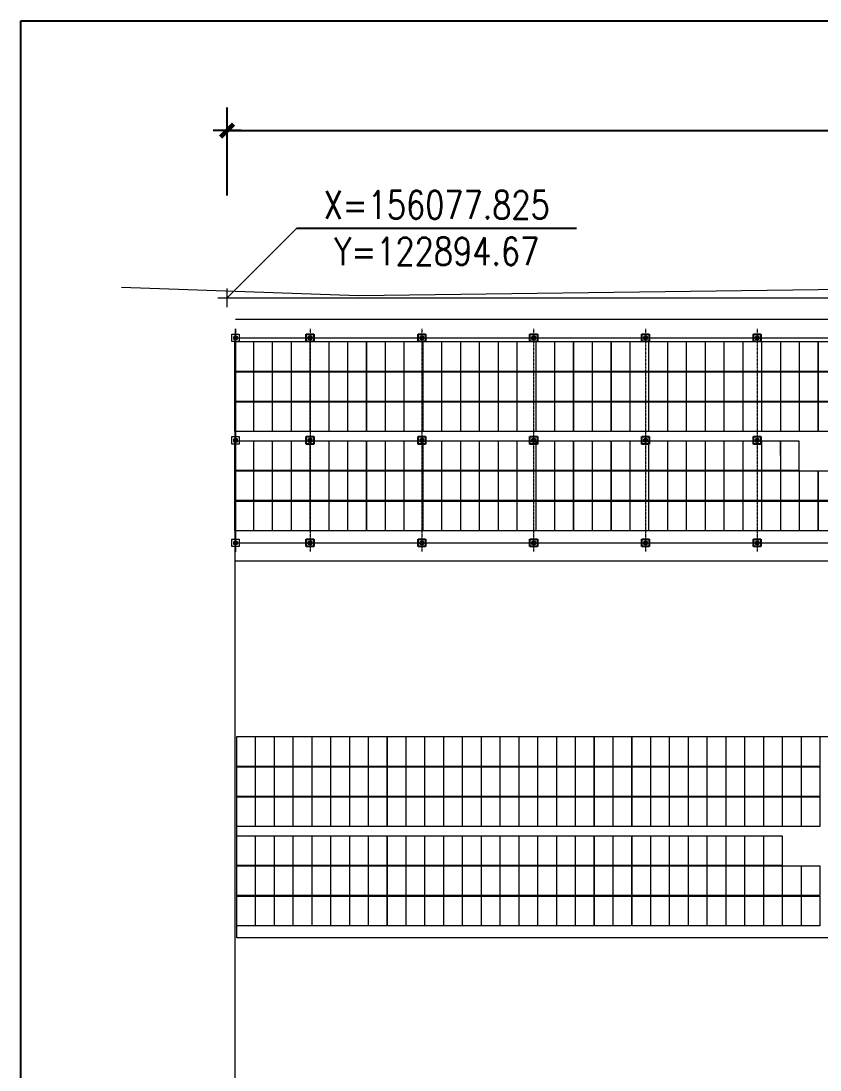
# Model space of a CAD drawing. Header units: millimetres. Extents: x 2511 to 152931, y 805 to 220503.
# Drawn here: x 2511 to 45393, y 164199 to 220503 of the extents above; entities that cross this region are included whole.
import ezdxf
from ezdxf.enums import TextEntityAlignment as Align

# ---------------------------------------------------------------- set-up
doc = ezdxf.new("R2010")
doc.units = ezdxf.units.MM
doc.linetypes.add('CENTERX2', pattern=[4, 2.5, -0.5, 0.5, -0.5])
for name, color, linetype in [('A-DOOR', 51, 'Continuous'), ('JMD', 6, 'Continuous'), ('KZ', 2, 'Continuous'), ('LABEL', 7, 'Continuous'), ('PUB_DIM', 3, 'Continuous'), ('组件250', 5, 'Continuous'), ('规划红线', 5, 'Continuous')]:
    doc.layers.add(name, color=color, linetype=linetype)
doc.styles.add('_DIMFONT', font='TXT.shx', dxfattribs={"bigfont": 'hztxt.shx'})
doc.styles.add('DIM_FONT', font='SIMPLEX.shx', dxfattribs={"width": 0.3, "bigfont": 'GBCBIG.shx'})
doc.dimstyles.new('DIMN500', dxfattribs={"dimscale": 5, "dimtxt": 300, "dimasz": 1, "dimexe": 250, "dimexo": 300, "dimgap": 150, "dimtad": 1, "dimdec": 0, "dimdsep": 46, "dimtxsty": 'DIM_FONT', "dimblk": '_dimx', "dimcen": 2.5, "dimclrt": 7, "dimadec": 0, "dimazin": 0, "dimtfac": 1, "dimtdec": 0, "dimtix": 1, "dimtmove": 2, "dimatfit": 3, "dimldrblk": '_dimx', "dimfxl": 0, "dimarcsym": 0})

# ---------------------------------------------------------------- blocks, each defined once
blk = doc.blocks.new('_dimx')
blk.add_line((-150, 0), (150, 0))
at = {"const_width": 50}
blk.add_lwpolyline([(-70, -70), (70, 70)], dxfattribs=at)
blk = doc.blocks.new('*D13')
at = {"layer": 'Defpoints', "color": 0, "transparency": 16777216}
for p in [(116594, 214628), (13571, 209640), (116594, 209650)]:
    blk.add_point(p, dxfattribs=at)
at = {"layer": 'PUB_DIM', "color": 0, "lineweight": -2, "transparency": 16777216}
for p, q in [((13571, 211140), (13570, 215868)), ((116594, 211150), (116593, 215878)), ((13576, 214618), (116589, 214628))]:
    blk.add_line(p, q, dxfattribs=at)
at = {"layer": 'PUB_DIM', "color": 0, "lineweight": -2, "transparency": 16777216, "xscale": 5, "yscale": 5, "zscale": 5}
for p, rotation in [((13571, 214618), 180.0055614551142), ((116594, 214628), 0.005561455114237421)]:
    blk.add_blockref('_dimx', p, dxfattribs=dict(at, rotation=rotation))
at = {"layer": 'PUB_DIM', "color": 7, "lineweight": 0, "transparency": 16777216, "insert": (65082, 216123), "char_height": 1500, "attachment_point": 5, "rotation": 0.0056, "style": 'DIM_FONT'}
blk.add_mtext('103.0m', dxfattribs=at)
blk = doc.blocks.new('_DIMZB1')
blk.add_line((0, 0), (3000, 0))
at = {"style": '_DIMFONT', "width": 0.8}
for tag, p in [('X=', (1500, 250)), ('Y=', (1500, -250))]:
    blk.add_attdef(tag, text='', height=300, dxfattribs=at).set_placement(p, align=Align.MIDDLE)
blk = doc.blocks.new('1232a111')
at = {"layer": 'KZ'}
h = blk.add_hatch(color=5, dxfattribs=at)
h.dxf.hatch_style = 1
h.paths.add_polyline_path([(0, 0), (0, -150), (150, -150), (150, 0)])
h.paths.add_polyline_path([(6, -6), (144, -6), (144, -144), (6, -144)], flags=16)
for points in [[(0, 0), (150, 0), (150, -150), (0, -150)], [(6, -6), (144, -6), (144, -144), (6, -144)]]:
    blk.add_lwpolyline(points, close=True, dxfattribs=at)
blk = doc.blocks.new('A$C189225BF')
at = {"layer": 'A-DOOR', "linetype": 'ByBlock'}
for p, q in [((0, 400), (400, 400)), ((0, 0), (0, 400)), ((400, 0), (0, 0)), ((400, 400), (400, 0))]:
    blk.add_line(p, q, dxfattribs=at)
at = {"layer": 'KZ'}
blk.add_blockref('1232a111', (125, 275), dxfattribs=at)

msp = doc.modelspace()

# ---------------------------------------------------------------- linework, layer by layer
at = {"layer": 'A-DOOR', "color": 5, "linetype": 'ByBlock', "lineweight": 0}
for p, q in [((84025.13, 204478.71), (14025.13, 204478.71)), ((14025.13, 197998.71), (14025.13, 203978.71)), ((14025.13, 203975.88), (14025.13, 192018.71)), ((84025.13, 191518.71), (14025.13, 191518.71))]:
    msp.add_line(p, q, dxfattribs=at)
at = {"layer": 'A-DOOR', "color": 8, "linetype": 'CENTERX2', "lineweight": 0, "ltscale": 0.3}
for p, q in [((18025.13, 203975.88), (18025.13, 192021.54)), ((24025.13, 203975.88), (24025.13, 192021.54)), ((30025.13, 203975.88), (30025.13, 192021.54)), ((36025.13, 203975.88), (36025.13, 192021.54)), ((42025.13, 203975.88), (42025.13, 192021.54))]:
    msp.add_line(p, q, dxfattribs=at)
at = {"layer": 'A-DOOR', "linetype": 'ByBlock', "lineweight": 0}
for p, q in [((13825.13, 203698.71), (14225.13, 203698.71)), ((13825.13, 203298.71), (13825.13, 203698.71)), ((14225.13, 203298.71), (13825.13, 203298.71)), ((14225.13, 203698.71), (14225.13, 203298.71)), ((13825.13, 198198.71), (14225.13, 198198.71)), ((13825.13, 197798.71), (13825.13, 198198.71)), ((14225.13, 198198.71), (14225.13, 197798.71)), ((14225.13, 197798.71), (13825.13, 197798.71)), ((13825.13, 192698.71), (14225.13, 192698.71)), ((13825.13, 192298.71), (13825.13, 192698.71)), ((14225.13, 192698.71), (14225.13, 192298.71)), ((14225.13, 192298.71), (13825.13, 192298.71))]:
    msp.add_line(p, q, dxfattribs=at)
at = {"layer": 'A-DOOR', "color": 8, "linetype": 'ByBlock', "lineweight": 0}
for p, q in [((13994.08, 203661.59), (13994.08, 108161.59)), ((14025.13, 203498.71), (84025.13, 203498.71)), ((14025.13, 192498.71), (84025.13, 192498.71))]:
    msp.add_line(p, q, dxfattribs=at)
at = {"layer": 'A-DOOR', "color": 0, "linetype": 'CENTERX2'}
msp.add_lwpolyline([(2511.4, 220503.5), (152931.12, 220503.5), (152931.12, 805.39), (2511.4, 805.39)], close=True, dxfattribs=at)
at = {"layer": 'JMD', "color": 7, "linetype": 'Continuous', "lineweight": 0, "flags": 128}
msp.add_lwpolyline([(14103.44, 182097.77), (84504.41, 182097.77), (84504.41, 171289.78), (14103.44, 171289.78)], close=True, dxfattribs=at)
at = {"layer": 'LABEL', "color": 8, "linetype": 'Continuous', "lineweight": 0}
for p, q in [((20633.08, 205754.88), (7902.4, 206206.51)), ((79222.08, 206521.88), (20633.08, 205754.88))]:
    msp.add_line(p, q, dxfattribs=at)
at = {"layer": 'PUB_DIM', "lineweight": 0}
for p, q in [((13571.08, 205639.88), (17321.08, 209389.88)), ((13571.08, 205139.88), (13571.08, 206139.88)), ((13071.08, 205639.88), (14071.08, 205639.88))]:
    msp.add_line(p, q, dxfattribs=at)
at = {"layer": '组件250', "color": 4, "lineweight": 0, "transparency": 33554470}
for points in [[(13994.08, 203298.71), (14984.08, 203298.71), (14984.08, 201698.71), (13994.08, 201698.71)], [(15004.08, 203298.71), (15994.08, 203298.71), (15994.08, 201698.71), (15004.08, 201698.71)], [(16014.08, 203298.71), (17004.08, 203298.71), (17004.08, 201698.71), (16014.08, 201698.71)], [(17024.08, 203298.71), (18014.08, 203298.71), (18014.08, 201698.71), (17024.08, 201698.71)], [(18034.08, 203298.71), (19024.08, 203298.71), (19024.08, 201698.71), (18034.08, 201698.71)], [(19044.08, 203298.72), (20034.08, 203298.72), (20034.08, 201698.72), (19044.08, 201698.72)], [(20054.08, 203298.72), (21044.08, 203298.72), (21044.08, 201698.72), (20054.08, 201698.72)], [(21064.08, 203298.72), (22054.08, 203298.72), (22054.08, 201698.72), (21064.08, 201698.72)], [(22074.08, 203298.72), (23064.08, 203298.72), (23064.08, 201698.72), (22074.08, 201698.72)], [(23084.08, 203298.72), (24074.08, 203298.72), (24074.08, 201698.72), (23084.08, 201698.72)], [(24094.08, 203298.72), (25084.08, 203298.72), (25084.08, 201698.72), (24094.08, 201698.72)], [(25104.08, 203298.72), (26094.08, 203298.72), (26094.08, 201698.72), (25104.08, 201698.72)], [(26114.08, 203298.72), (27104.08, 203298.72), (27104.08, 201698.72), (26114.08, 201698.72)], [(27124.08, 203298.72), (28114.08, 203298.72), (28114.08, 201698.72), (27124.08, 201698.72)], [(28134.08, 203298.72), (29124.08, 203298.72), (29124.08, 201698.72), (28134.08, 201698.72)], [(29144.08, 203298.72), (30134.08, 203298.72), (30134.08, 201698.72), (29144.08, 201698.72)], [(30154.08, 203298.73), (31144.08, 203298.73), (31144.08, 201698.73), (30154.08, 201698.73)], [(31164.08, 203298.73), (32154.08, 203298.73), (32154.08, 201698.73), (31164.08, 201698.73)], [(32174.08, 203298.73), (33164.08, 203298.73), (33164.08, 201698.73), (32174.08, 201698.73)], [(33184.08, 203298.73), (34174.08, 203298.73), (34174.08, 201698.73), (33184.08, 201698.73)], [(34194.08, 203298.73), (35184.08, 203298.73), (35184.08, 201698.73), (34194.08, 201698.73)], [(35204.08, 203298.73), (36194.08, 203298.73), (36194.08, 201698.73), (35204.08, 201698.73)], [(36214.08, 203298.73), (37204.08, 203298.73), (37204.08, 201698.73), (36214.08, 201698.73)], [(37224.08, 203298.73), (38214.08, 203298.73), (38214.08, 201698.73), (37224.08, 201698.73)], [(38234.08, 203298.73), (39224.08, 203298.73), (39224.08, 201698.73), (38234.08, 201698.73)], [(39244.08, 203298.73), (40234.08, 203298.73), (40234.08, 201698.73), (39244.08, 201698.73)], [(40254.08, 203298.73), (41244.08, 203298.73), (41244.08, 201698.73), (40254.08, 201698.73)], [(41264.08, 203298.73), (42254.08, 203298.73), (42254.08, 201698.73), (41264.08, 201698.73)], [(42274.08, 203298.73), (43264.08, 203298.73), (43264.08, 201698.73), (42274.08, 201698.73)], [(43284.08, 203298.74), (44274.08, 203298.74), (44274.08, 201698.74), (43284.08, 201698.74)], [(44294.08, 203298.74), (45284.08, 203298.74), (45284.08, 201698.74), (44294.08, 201698.74)], [(45304.08, 203298.74), (46294.08, 203298.74), (46294.08, 201698.74), (45304.08, 201698.74)], [(13994.08, 201678.71), (14984.08, 201678.71), (14984.08, 200078.71), (13994.08, 200078.71)], [(15004.08, 201678.71), (15994.08, 201678.71), (15994.08, 200078.71), (15004.08, 200078.71)], [(16014.08, 201678.71), (17004.08, 201678.71), (17004.08, 200078.71), (16014.08, 200078.71)], [(17024.08, 201678.71), (18014.08, 201678.71), (18014.08, 200078.71), (17024.08, 200078.71)], [(18034.08, 201678.71), (19024.08, 201678.71), (19024.08, 200078.71), (18034.08, 200078.71)], [(19044.08, 201678.72), (20034.08, 201678.72), (20034.08, 200078.72), (19044.08, 200078.72)], [(20054.08, 201678.72), (21044.08, 201678.72), (21044.08, 200078.72), (20054.08, 200078.72)], [(21064.08, 201678.72), (22054.08, 201678.72), (22054.08, 200078.72), (21064.08, 200078.72)], [(22074.08, 201678.72), (23064.08, 201678.72), (23064.08, 200078.72), (22074.08, 200078.72)], [(23084.08, 201678.72), (24074.08, 201678.72), (24074.08, 200078.72), (23084.08, 200078.72)], [(24094.08, 201678.72), (25084.08, 201678.72), (25084.08, 200078.72), (24094.08, 200078.72)], [(25104.08, 201678.72), (26094.08, 201678.72), (26094.08, 200078.72), (25104.08, 200078.72)], [(26114.08, 201678.72), (27104.08, 201678.72), (27104.08, 200078.72), (26114.08, 200078.72)], [(27124.08, 201678.72), (28114.08, 201678.72), (28114.08, 200078.72), (27124.08, 200078.72)], [(28134.08, 201678.72), (29124.08, 201678.72), (29124.08, 200078.72), (28134.08, 200078.72)], [(29144.08, 201678.72), (30134.08, 201678.72), (30134.08, 200078.72), (29144.08, 200078.72)], [(30154.08, 201678.73), (31144.08, 201678.73), (31144.08, 200078.73), (30154.08, 200078.73)], [(31164.08, 201678.73), (32154.08, 201678.73), (32154.08, 200078.73), (31164.08, 200078.73)], [(32174.08, 201678.73), (33164.08, 201678.73), (33164.08, 200078.73), (32174.08, 200078.73)], [(33184.08, 201678.73), (34174.08, 201678.73), (34174.08, 200078.73), (33184.08, 200078.73)], [(34194.08, 201678.73), (35184.08, 201678.73), (35184.08, 200078.73), (34194.08, 200078.73)], [(35204.08, 201678.73), (36194.08, 201678.73), (36194.08, 200078.73), (35204.08, 200078.73)], [(36214.08, 201678.73), (37204.08, 201678.73), (37204.08, 200078.73), (36214.08, 200078.73)], [(37224.08, 201678.73), (38214.08, 201678.73), (38214.08, 200078.73), (37224.08, 200078.73)], [(38234.08, 201678.73), (39224.08, 201678.73), (39224.08, 200078.73), (38234.08, 200078.73)], [(39244.08, 201678.73), (40234.08, 201678.73), (40234.08, 200078.73), (39244.08, 200078.73)], [(40254.08, 201678.73), (41244.08, 201678.73), (41244.08, 200078.73), (40254.08, 200078.73)], [(41264.08, 201678.73), (42254.08, 201678.73), (42254.08, 200078.73), (41264.08, 200078.73)], [(42274.08, 201678.73), (43264.08, 201678.73), (43264.08, 200078.73), (42274.08, 200078.73)], [(43284.08, 201678.74), (44274.08, 201678.74), (44274.08, 200078.74), (43284.08, 200078.74)], [(44294.08, 201678.74), (45284.08, 201678.74), (45284.08, 200078.74), (44294.08, 200078.74)], [(45304.08, 201678.74), (46294.08, 201678.74), (46294.08, 200078.74), (45304.08, 200078.74)], [(13994.08, 200068.71), (14984.08, 200068.71), (14984.08, 198468.71), (13994.08, 198468.71)], [(15004.08, 200068.71), (15994.08, 200068.71), (15994.08, 198468.71), (15004.08, 198468.71)], [(16014.08, 200068.71), (17004.08, 200068.71), (17004.08, 198468.71), (16014.08, 198468.71)], [(17024.08, 200068.71), (18014.08, 200068.71), (18014.08, 198468.71), (17024.08, 198468.71)], [(18034.08, 200068.71), (19024.08, 200068.71), (19024.08, 198468.71), (18034.08, 198468.71)], [(19044.08, 200068.71), (20034.08, 200068.71), (20034.08, 198468.71), (19044.08, 198468.71)], [(20054.08, 200068.72), (21044.08, 200068.72), (21044.08, 198468.72), (20054.08, 198468.72)], [(21064.08, 200068.72), (22054.08, 200068.72), (22054.08, 198468.72), (21064.08, 198468.72)], [(22074.08, 200068.72), (23064.08, 200068.72), (23064.08, 198468.72), (22074.08, 198468.72)], [(23084.08, 200068.72), (24074.08, 200068.72), (24074.08, 198468.72), (23084.08, 198468.72)], [(24094.08, 200068.72), (25084.08, 200068.72), (25084.08, 198468.72), (24094.08, 198468.72)], [(25104.08, 200068.72), (26094.08, 200068.72), (26094.08, 198468.72), (25104.08, 198468.72)], [(26114.08, 200068.72), (27104.08, 200068.72), (27104.08, 198468.72), (26114.08, 198468.72)], [(27124.08, 200068.72), (28114.08, 200068.72), (28114.08, 198468.72), (27124.08, 198468.72)], [(28134.08, 200068.72), (29124.08, 200068.72), (29124.08, 198468.72), (28134.08, 198468.72)], [(29144.08, 200068.72), (30134.08, 200068.72), (30134.08, 198468.72), (29144.08, 198468.72)], [(30154.08, 200068.72), (31144.08, 200068.72), (31144.08, 198468.72), (30154.08, 198468.72)], [(31164.08, 200068.73), (32154.08, 200068.73), (32154.08, 198468.73), (31164.08, 198468.73)], [(32174.08, 200068.73), (33164.08, 200068.73), (33164.08, 198468.73), (32174.08, 198468.73)], [(33184.08, 200068.73), (34174.08, 200068.73), (34174.08, 198468.73), (33184.08, 198468.73)], [(34194.08, 200068.73), (35184.08, 200068.73), (35184.08, 198468.73), (34194.08, 198468.73)], [(35204.08, 200068.73), (36194.08, 200068.73), (36194.08, 198468.73), (35204.08, 198468.73)], [(36214.08, 200068.73), (37204.08, 200068.73), (37204.08, 198468.73), (36214.08, 198468.73)], [(37224.08, 200068.73), (38214.08, 200068.73), (38214.08, 198468.73), (37224.08, 198468.73)], [(38234.08, 200068.73), (39224.08, 200068.73), (39224.08, 198468.73), (38234.08, 198468.73)], [(39244.08, 200068.73), (40234.08, 200068.73), (40234.08, 198468.73), (39244.08, 198468.73)], [(40254.08, 200068.73), (41244.08, 200068.73), (41244.08, 198468.73), (40254.08, 198468.73)], [(41264.08, 200068.73), (42254.08, 200068.73), (42254.08, 198468.73), (41264.08, 198468.73)], [(42274.08, 200068.73), (43264.08, 200068.73), (43264.08, 198468.73), (42274.08, 198468.73)], [(43284.08, 200068.73), (44274.08, 200068.73), (44274.08, 198468.73), (43284.08, 198468.73)], [(44294.08, 200068.74), (45284.08, 200068.74), (45284.08, 198468.74), (44294.08, 198468.74)], [(45304.08, 200068.74), (46294.08, 200068.74), (46294.08, 198468.74), (45304.08, 198468.74)], [(13994.08, 197968.71), (14984.08, 197968.71), (14984.08, 196368.71), (13994.08, 196368.71)], [(15004.08, 197968.71), (15994.08, 197968.71), (15994.08, 196368.71), (15004.08, 196368.71)], [(16014.08, 197968.71), (17004.08, 197968.71), (17004.08, 196368.71), (16014.08, 196368.71)], [(17024.08, 197968.71), (18014.08, 197968.71), (18014.08, 196368.71), (17024.08, 196368.71)], [(18034.08, 197968.71), (19024.08, 197968.71), (19024.08, 196368.71), (18034.08, 196368.71)], [(19044.08, 197968.72), (20034.08, 197968.72), (20034.08, 196368.72), (19044.08, 196368.72)], [(20054.08, 197968.72), (21044.08, 197968.72), (21044.08, 196368.72), (20054.08, 196368.72)], [(21064.08, 197968.72), (22054.08, 197968.72), (22054.08, 196368.72), (21064.08, 196368.72)], [(22074.08, 197968.72), (23064.08, 197968.72), (23064.08, 196368.72), (22074.08, 196368.72)], [(23084.08, 197968.72), (24074.08, 197968.72), (24074.08, 196368.72), (23084.08, 196368.72)], [(24094.08, 197968.72), (25084.08, 197968.72), (25084.08, 196368.72), (24094.08, 196368.72)], [(25104.08, 197968.72), (26094.08, 197968.72), (26094.08, 196368.72), (25104.08, 196368.72)], [(26114.08, 197968.72), (27104.08, 197968.72), (27104.08, 196368.72), (26114.08, 196368.72)], [(27124.08, 197968.72), (28114.08, 197968.72), (28114.08, 196368.72), (27124.08, 196368.72)], [(28134.08, 197968.72), (29124.08, 197968.72), (29124.08, 196368.72), (28134.08, 196368.72)], [(29144.08, 197968.72), (30134.08, 197968.72), (30134.08, 196368.72), (29144.08, 196368.72)], [(30154.08, 197968.73), (31144.08, 197968.73), (31144.08, 196368.73), (30154.08, 196368.73)], [(31164.08, 197968.73), (32154.08, 197968.73), (32154.08, 196368.73), (31164.08, 196368.73)], [(32174.08, 197968.73), (33164.08, 197968.73), (33164.08, 196368.73), (32174.08, 196368.73)], [(33184.08, 197968.73), (34174.08, 197968.73), (34174.08, 196368.73), (33184.08, 196368.73)], [(34194.08, 197968.73), (35184.08, 197968.73), (35184.08, 196368.73), (34194.08, 196368.73)], [(35204.08, 197968.73), (36194.08, 197968.73), (36194.08, 196368.73), (35204.08, 196368.73)], [(36214.08, 197968.73), (37204.08, 197968.73), (37204.08, 196368.73), (36214.08, 196368.73)], [(37224.08, 197968.73), (38214.08, 197968.73), (38214.08, 196368.73), (37224.08, 196368.73)], [(38234.08, 197968.73), (39224.08, 197968.73), (39224.08, 196368.73), (38234.08, 196368.73)], [(39244.08, 197968.73), (40234.08, 197968.73), (40234.08, 196368.73), (39244.08, 196368.73)], [(40254.08, 197968.73), (41244.08, 197968.73), (41244.08, 196368.73), (40254.08, 196368.73)], [(41264.08, 197968.73), (42254.08, 197968.73), (42254.08, 196368.73), (41264.08, 196368.73)], [(42274.08, 197968.73), (43264.08, 197968.73), (43264.08, 196368.73), (42274.08, 196368.73)], [(43264.08, 197968.73), (44254.08, 197968.73), (44254.08, 196368.73), (43283.92, 196368.73)], [(13994.08, 196358.71), (14984.08, 196358.71), (14984.08, 194758.71), (13994.08, 194758.71)], [(15004.08, 196358.71), (15994.08, 196358.71), (15994.08, 194758.71), (15004.08, 194758.71)], [(16014.08, 196358.71), (17004.08, 196358.71), (17004.08, 194758.71), (16014.08, 194758.71)], [(17024.08, 196358.71), (18014.08, 196358.71), (18014.08, 194758.71), (17024.08, 194758.71)], [(18034.08, 196358.71), (19024.08, 196358.71), (19024.08, 194758.71), (18034.08, 194758.71)], [(19044.08, 196358.71), (20034.08, 196358.71), (20034.08, 194758.71), (19044.08, 194758.71)], [(20054.08, 196358.72), (21044.08, 196358.72), (21044.08, 194758.72), (20054.08, 194758.72)], [(21064.08, 196358.72), (22054.08, 196358.72), (22054.08, 194758.72), (21064.08, 194758.72)], [(22074.08, 196358.72), (23064.08, 196358.72), (23064.08, 194758.72), (22074.08, 194758.72)], [(23084.08, 196358.72), (24074.08, 196358.72), (24074.08, 194758.72), (23084.08, 194758.72)], [(24094.08, 196358.72), (25084.08, 196358.72), (25084.08, 194758.72), (24094.08, 194758.72)], [(25104.08, 196358.72), (26094.08, 196358.72), (26094.08, 194758.72), (25104.08, 194758.72)], [(26114.08, 196358.72), (27104.08, 196358.72), (27104.08, 194758.72), (26114.08, 194758.72)], [(27124.08, 196358.72), (28114.08, 196358.72), (28114.08, 194758.72), (27124.08, 194758.72)], [(28134.08, 196358.72), (29124.08, 196358.72), (29124.08, 194758.72), (28134.08, 194758.72)], [(29144.08, 196358.72), (30134.08, 196358.72), (30134.08, 194758.72), (29144.08, 194758.72)], [(30154.08, 196358.72), (31144.08, 196358.72), (31144.08, 194758.72), (30154.08, 194758.72)], [(31164.08, 196358.73), (32154.08, 196358.73), (32154.08, 194758.73), (31164.08, 194758.73)], [(32174.08, 196358.73), (33164.08, 196358.73), (33164.08, 194758.73), (32174.08, 194758.73)], [(33184.08, 196358.73), (34174.08, 196358.73), (34174.08, 194758.73), (33184.08, 194758.73)], [(34194.08, 196358.73), (35184.08, 196358.73), (35184.08, 194758.73), (34194.08, 194758.73)], [(35204.08, 196358.73), (36194.08, 196358.73), (36194.08, 194758.73), (35204.08, 194758.73)], [(36214.08, 196358.73), (37204.08, 196358.73), (37204.08, 194758.73), (36214.08, 194758.73)], [(37224.08, 196358.73), (38214.08, 196358.73), (38214.08, 194758.73), (37224.08, 194758.73)], [(38234.08, 196358.73), (39224.08, 196358.73), (39224.08, 194758.73), (38234.08, 194758.73)], [(39244.08, 196358.73), (40234.08, 196358.73), (40234.08, 194758.73), (39244.08, 194758.73)], [(40254.08, 196358.73), (41244.08, 196358.73), (41244.08, 194758.73), (40254.08, 194758.73)], [(41264.08, 196358.73), (42254.08, 196358.73), (42254.08, 194758.73), (41264.08, 194758.73)], [(42274.08, 196358.73), (43264.08, 196358.73), (43264.08, 194758.73), (42274.08, 194758.73)], [(43284.08, 196358.73), (44274.08, 196358.73), (44274.08, 194758.73), (43284.08, 194758.73)], [(44294.08, 196358.74), (45284.08, 196358.74), (45284.08, 194758.74), (44294.08, 194758.74)], [(45304.08, 196358.74), (46294.08, 196358.74), (46294.08, 194758.74), (45304.08, 194758.74)], [(13994.08, 194738.71), (14984.08, 194738.71), (14984.08, 193138.71), (13994.08, 193138.71)], [(15004.08, 194738.71), (15994.08, 194738.71), (15994.08, 193138.71), (15004.08, 193138.71)], [(16014.08, 194738.71), (17004.08, 194738.71), (17004.08, 193138.71), (16014.08, 193138.71)], [(17024.08, 194738.71), (18014.08, 194738.71), (18014.08, 193138.71), (17024.08, 193138.71)], [(18034.08, 194738.71), (19024.08, 194738.71), (19024.08, 193138.71), (18034.08, 193138.71)], [(19044.08, 194738.71), (20034.08, 194738.71), (20034.08, 193138.71), (19044.08, 193138.71)], [(20054.08, 194738.72), (21044.08, 194738.72), (21044.08, 193138.72), (20054.08, 193138.72)], [(21064.08, 194738.72), (22054.08, 194738.72), (22054.08, 193138.72), (21064.08, 193138.72)], [(22074.08, 194738.72), (23064.08, 194738.72), (23064.08, 193138.72), (22074.08, 193138.72)], [(23084.08, 194738.72), (24074.08, 194738.72), (24074.08, 193138.72), (23084.08, 193138.72)], [(24094.08, 194738.72), (25084.08, 194738.72), (25084.08, 193138.72), (24094.08, 193138.72)], [(25104.08, 194738.72), (26094.08, 194738.72), (26094.08, 193138.72), (25104.08, 193138.72)], [(26114.08, 194738.72), (27104.08, 194738.72), (27104.08, 193138.72), (26114.08, 193138.72)], [(27124.08, 194738.72), (28114.08, 194738.72), (28114.08, 193138.72), (27124.08, 193138.72)], [(28134.08, 194738.72), (29124.08, 194738.72), (29124.08, 193138.72), (28134.08, 193138.72)], [(29144.08, 194738.72), (30134.08, 194738.72), (30134.08, 193138.72), (29144.08, 193138.72)], [(30154.08, 194738.72), (31144.08, 194738.72), (31144.08, 193138.72), (30154.08, 193138.72)], [(31164.08, 194738.73), (32154.08, 194738.73), (32154.08, 193138.73), (31164.08, 193138.73)], [(32174.08, 194738.73), (33164.08, 194738.73), (33164.08, 193138.73), (32174.08, 193138.73)], [(33184.08, 194738.73), (34174.08, 194738.73), (34174.08, 193138.73), (33184.08, 193138.73)], [(34194.08, 194738.73), (35184.08, 194738.73), (35184.08, 193138.73), (34194.08, 193138.73)], [(35204.08, 194738.73), (36194.08, 194738.73), (36194.08, 193138.73), (35204.08, 193138.73)], [(36214.08, 194738.73), (37204.08, 194738.73), (37204.08, 193138.73), (36214.08, 193138.73)], [(37224.08, 194738.73), (38214.08, 194738.73), (38214.08, 193138.73), (37224.08, 193138.73)], [(38234.08, 194738.73), (39224.08, 194738.73), (39224.08, 193138.73), (38234.08, 193138.73)], [(39244.08, 194738.73), (40234.08, 194738.73), (40234.08, 193138.73), (39244.08, 193138.73)], [(40254.08, 194738.73), (41244.08, 194738.73), (41244.08, 193138.73), (40254.08, 193138.73)], [(41264.08, 194738.73), (42254.08, 194738.73), (42254.08, 193138.73), (41264.08, 193138.73)], [(42274.08, 194738.73), (43264.08, 194738.73), (43264.08, 193138.73), (42274.08, 193138.73)], [(43284.08, 194738.73), (44274.08, 194738.73), (44274.08, 193138.73), (43284.08, 193138.73)], [(44294.08, 194738.74), (45284.08, 194738.74), (45284.08, 193138.74), (44294.08, 193138.74)], [(45304.08, 194738.74), (46294.08, 194738.74), (46294.08, 193138.74), (45304.08, 193138.74)], [(14093.44, 182097.77), (15083.44, 182097.77), (15083.44, 180497.77), (14093.44, 180497.77)], [(15103.44, 182097.77), (16093.44, 182097.77), (16093.44, 180497.77), (15103.44, 180497.77)], [(16113.44, 182097.77), (17103.44, 182097.77), (17103.44, 180497.77), (16113.44, 180497.77)], [(17123.44, 182097.77), (18113.44, 182097.77), (18113.44, 180497.77), (17123.44, 180497.77)], [(18133.44, 182097.77), (19123.44, 182097.77), (19123.44, 180497.77), (18133.44, 180497.77)], [(19143.44, 182097.77), (20133.44, 182097.77), (20133.44, 180497.77), (19143.44, 180497.77)], [(20153.44, 182097.77), (21143.44, 182097.77), (21143.44, 180497.77), (20153.44, 180497.77)], [(21163.44, 182097.77), (22153.44, 182097.77), (22153.44, 180497.77), (21163.44, 180497.77)], [(22173.44, 182097.78), (23163.44, 182097.78), (23163.44, 180497.78), (22173.44, 180497.78)], [(23183.44, 182097.78), (24173.44, 182097.78), (24173.44, 180497.78), (23183.44, 180497.78)], [(24193.44, 182097.78), (25183.44, 182097.78), (25183.44, 180497.78), (24193.44, 180497.78)], [(25203.44, 182097.78), (26193.44, 182097.78), (26193.44, 180497.78), (25203.44, 180497.78)], [(26213.44, 182097.78), (27203.44, 182097.78), (27203.44, 180497.78), (26213.44, 180497.78)], [(27223.44, 182097.78), (28213.44, 182097.78), (28213.44, 180497.78), (27223.44, 180497.78)], [(28233.44, 182097.78), (29223.44, 182097.78), (29223.44, 180497.78), (28233.44, 180497.78)], [(29243.44, 182097.78), (30233.44, 182097.78), (30233.44, 180497.78), (29243.44, 180497.78)], [(30253.44, 182097.78), (31243.44, 182097.78), (31243.44, 180497.78), (30253.44, 180497.78)], [(31263.44, 182097.78), (32253.44, 182097.78), (32253.44, 180497.78), (31263.44, 180497.78)], [(32273.44, 182097.78), (33263.44, 182097.78), (33263.44, 180497.78), (32273.44, 180497.78)], [(33283.44, 182097.79), (34273.44, 182097.79), (34273.44, 180497.79), (33283.44, 180497.79)], [(34293.44, 182097.79), (35283.44, 182097.79), (35283.44, 180497.79), (34293.44, 180497.79)], [(35303.44, 182097.79), (36293.44, 182097.79), (36293.44, 180497.79), (35303.44, 180497.79)], [(36313.44, 182097.79), (37303.44, 182097.79), (37303.44, 180497.79), (36313.44, 180497.79)], [(37323.44, 182097.79), (38313.44, 182097.79), (38313.44, 180497.79), (37323.44, 180497.79)], [(38333.44, 182097.79), (39323.44, 182097.79), (39323.44, 180497.79), (38333.44, 180497.79)], [(39343.44, 182097.79), (40333.44, 182097.79), (40333.44, 180497.79), (39343.44, 180497.79)], [(40353.44, 182097.79), (41343.44, 182097.79), (41343.44, 180497.79), (40353.44, 180497.79)], [(41363.44, 182097.79), (42353.44, 182097.79), (42353.44, 180497.79), (41363.44, 180497.79)], [(42373.44, 182097.79), (43363.44, 182097.79), (43363.44, 180497.79), (42373.44, 180497.79)], [(43383.44, 182097.79), (44373.44, 182097.79), (44373.44, 180497.79), (43383.44, 180497.79)], [(44393.44, 182097.79), (45383.44, 182097.79), (45383.44, 180497.79), (44393.44, 180497.79)], [(14093.44, 180477.77), (15083.44, 180477.77), (15083.44, 178877.77), (14093.44, 178877.77)], [(15103.44, 180477.77), (16093.44, 180477.77), (16093.44, 178877.77), (15103.44, 178877.77)], [(16113.44, 180477.77), (17103.44, 180477.77), (17103.44, 178877.77), (16113.44, 178877.77)], [(17123.44, 180477.77), (18113.44, 180477.77), (18113.44, 178877.77), (17123.44, 178877.77)], [(18133.44, 180477.77), (19123.44, 180477.77), (19123.44, 178877.77), (18133.44, 178877.77)], [(19143.44, 180477.77), (20133.44, 180477.77), (20133.44, 178877.77), (19143.44, 178877.77)], [(20153.44, 180477.77), (21143.44, 180477.77), (21143.44, 178877.77), (20153.44, 178877.77)], [(21163.44, 180477.77), (22153.44, 180477.77), (22153.44, 178877.77), (21163.44, 178877.77)], [(22173.44, 180477.78), (23163.44, 180477.78), (23163.44, 178877.78), (22173.44, 178877.78)], [(23183.44, 180477.78), (24173.44, 180477.78), (24173.44, 178877.78), (23183.44, 178877.78)], [(24193.44, 180477.78), (25183.44, 180477.78), (25183.44, 178877.78), (24193.44, 178877.78)], [(25203.44, 180477.78), (26193.44, 180477.78), (26193.44, 178877.78), (25203.44, 178877.78)], [(26213.44, 180477.78), (27203.44, 180477.78), (27203.44, 178877.78), (26213.44, 178877.78)], [(27223.44, 180477.78), (28213.44, 180477.78), (28213.44, 178877.78), (27223.44, 178877.78)], [(28233.44, 180477.78), (29223.44, 180477.78), (29223.44, 178877.78), (28233.44, 178877.78)], [(29243.44, 180477.78), (30233.44, 180477.78), (30233.44, 178877.78), (29243.44, 178877.78)], [(30253.44, 180477.78), (31243.44, 180477.78), (31243.44, 178877.78), (30253.44, 178877.78)], [(31263.44, 180477.78), (32253.44, 180477.78), (32253.44, 178877.78), (31263.44, 178877.78)], [(32273.44, 180477.78), (33263.44, 180477.78), (33263.44, 178877.78), (32273.44, 178877.78)], [(33283.44, 180477.79), (34273.44, 180477.79), (34273.44, 178877.79), (33283.44, 178877.79)], [(34293.44, 180477.79), (35283.44, 180477.79), (35283.44, 178877.79), (34293.44, 178877.79)], [(35303.44, 180477.79), (36293.44, 180477.79), (36293.44, 178877.79), (35303.44, 178877.79)], [(36313.44, 180477.79), (37303.44, 180477.79), (37303.44, 178877.79), (36313.44, 178877.79)], [(37323.44, 180477.79), (38313.44, 180477.79), (38313.44, 178877.79), (37323.44, 178877.79)], [(38333.44, 180477.79), (39323.44, 180477.79), (39323.44, 178877.79), (38333.44, 178877.79)], [(39343.44, 180477.79), (40333.44, 180477.79), (40333.44, 178877.79), (39343.44, 178877.79)], [(40353.44, 180477.79), (41343.44, 180477.79), (41343.44, 178877.79), (40353.44, 178877.79)], [(41363.44, 180477.79), (42353.44, 180477.79), (42353.44, 178877.79), (41363.44, 178877.79)], [(42373.44, 180477.79), (43363.44, 180477.79), (43363.44, 178877.79), (42373.44, 178877.79)], [(43383.44, 180477.79), (44373.44, 180477.79), (44373.44, 178877.79), (43383.44, 178877.79)], [(44393.44, 180477.79), (45383.44, 180477.79), (45383.44, 178877.79), (44393.44, 178877.79)], [(14093.44, 178867.77), (15083.44, 178867.77), (15083.44, 177267.77), (14093.44, 177267.77)], [(15103.44, 178867.77), (16093.44, 178867.77), (16093.44, 177267.77), (15103.44, 177267.77)], [(16113.44, 178867.77), (17103.44, 178867.77), (17103.44, 177267.77), (16113.44, 177267.77)], [(17123.44, 178867.77), (18113.44, 178867.77), (18113.44, 177267.77), (17123.44, 177267.77)], [(18133.44, 178867.77), (19123.44, 178867.77), (19123.44, 177267.77), (18133.44, 177267.77)], [(19143.44, 178867.77), (20133.44, 178867.77), (20133.44, 177267.77), (19143.44, 177267.77)], [(20153.44, 178867.77), (21143.44, 178867.77), (21143.44, 177267.77), (20153.44, 177267.77)], [(21163.44, 178867.77), (22153.44, 178867.77), (22153.44, 177267.77), (21163.44, 177267.77)], [(22173.44, 178867.77), (23163.44, 178867.77), (23163.44, 177267.77), (22173.44, 177267.77)], [(23183.44, 178867.78), (24173.44, 178867.78), (24173.44, 177267.78), (23183.44, 177267.78)], [(24193.44, 178867.78), (25183.44, 178867.78), (25183.44, 177267.78), (24193.44, 177267.78)], [(25203.44, 178867.78), (26193.44, 178867.78), (26193.44, 177267.78), (25203.44, 177267.78)], [(26213.44, 178867.78), (27203.44, 178867.78), (27203.44, 177267.78), (26213.44, 177267.78)], [(27223.44, 178867.78), (28213.44, 178867.78), (28213.44, 177267.78), (27223.44, 177267.78)], [(28233.44, 178867.78), (29223.44, 178867.78), (29223.44, 177267.78), (28233.44, 177267.78)], [(29243.44, 178867.78), (30233.44, 178867.78), (30233.44, 177267.78), (29243.44, 177267.78)], [(30253.44, 178867.78), (31243.44, 178867.78), (31243.44, 177267.78), (30253.44, 177267.78)], [(31263.44, 178867.78), (32253.44, 178867.78), (32253.44, 177267.78), (31263.44, 177267.78)], [(32273.44, 178867.78), (33263.44, 178867.78), (33263.44, 177267.78), (32273.44, 177267.78)], [(33283.44, 178867.78), (34273.44, 178867.78), (34273.44, 177267.78), (33283.44, 177267.78)], [(34293.44, 178867.79), (35283.44, 178867.79), (35283.44, 177267.79), (34293.44, 177267.79)], [(35303.44, 178867.79), (36293.44, 178867.79), (36293.44, 177267.79), (35303.44, 177267.79)], [(36313.44, 178867.79), (37303.44, 178867.79), (37303.44, 177267.79), (36313.44, 177267.79)], [(37323.44, 178867.79), (38313.44, 178867.79), (38313.44, 177267.79), (37323.44, 177267.79)], [(38333.44, 178867.79), (39323.44, 178867.79), (39323.44, 177267.79), (38333.44, 177267.79)], [(39343.44, 178867.79), (40333.44, 178867.79), (40333.44, 177267.79), (39343.44, 177267.79)], [(40353.44, 178867.79), (41343.44, 178867.79), (41343.44, 177267.79), (40353.44, 177267.79)], [(41363.44, 178867.79), (42353.44, 178867.79), (42353.44, 177267.79), (41363.44, 177267.79)], [(42373.44, 178867.79), (43363.44, 178867.79), (43363.44, 177267.79), (42373.44, 177267.79)], [(43383.44, 178867.79), (44373.44, 178867.79), (44373.44, 177267.79), (43383.44, 177267.79)], [(44393.44, 178867.79), (45383.44, 178867.79), (45383.44, 177267.79), (44393.44, 177267.79)], [(14093.44, 176767.77), (15083.44, 176767.77), (15083.44, 175167.77), (14093.44, 175167.77)], [(15103.44, 176767.77), (16093.44, 176767.77), (16093.44, 175167.77), (15103.44, 175167.77)], [(16113.44, 176767.77), (17103.44, 176767.77), (17103.44, 175167.77), (16113.44, 175167.77)], [(17123.44, 176767.77), (18113.44, 176767.77), (18113.44, 175167.77), (17123.44, 175167.77)], [(18133.44, 176767.77), (19123.44, 176767.77), (19123.44, 175167.77), (18133.44, 175167.77)], [(19143.44, 176767.77), (20133.44, 176767.77), (20133.44, 175167.77), (19143.44, 175167.77)], [(20153.44, 176767.77), (21143.44, 176767.77), (21143.44, 175167.77), (20153.44, 175167.77)], [(21163.44, 176767.77), (22153.44, 176767.77), (22153.44, 175167.77), (21163.44, 175167.77)], [(22173.44, 176767.78), (23163.44, 176767.78), (23163.44, 175167.78), (22173.44, 175167.78)], [(23183.44, 176767.78), (24173.44, 176767.78), (24173.44, 175167.78), (23183.44, 175167.78)], [(24193.44, 176767.78), (25183.44, 176767.78), (25183.44, 175167.78), (24193.44, 175167.78)], [(25203.44, 176767.78), (26193.44, 176767.78), (26193.44, 175167.78), (25203.44, 175167.78)], [(26213.44, 176767.78), (27203.44, 176767.78), (27203.44, 175167.78), (26213.44, 175167.78)], [(27223.44, 176767.78), (28213.44, 176767.78), (28213.44, 175167.78), (27223.44, 175167.78)], [(28233.44, 176767.78), (29223.44, 176767.78), (29223.44, 175167.78), (28233.44, 175167.78)], [(29243.44, 176767.78), (30233.44, 176767.78), (30233.44, 175167.78), (29243.44, 175167.78)], [(30253.44, 176767.78), (31243.44, 176767.78), (31243.44, 175167.78), (30253.44, 175167.78)], [(31263.44, 176767.78), (32253.44, 176767.78), (32253.44, 175167.78), (31263.44, 175167.78)], [(32273.44, 176767.78), (33263.44, 176767.78), (33263.44, 175167.78), (32273.44, 175167.78)], [(33283.44, 176767.79), (34273.44, 176767.79), (34273.44, 175167.79), (33283.44, 175167.79)], [(34293.44, 176767.79), (35283.44, 176767.79), (35283.44, 175167.79), (34293.44, 175167.79)], [(35303.44, 176767.79), (36293.44, 176767.79), (36293.44, 175167.79), (35303.44, 175167.79)], [(36313.44, 176767.79), (37303.44, 176767.79), (37303.44, 175167.79), (36313.44, 175167.79)], [(37323.44, 176767.79), (38313.44, 176767.79), (38313.44, 175167.79), (37323.44, 175167.79)], [(38333.44, 176767.79), (39323.44, 176767.79), (39323.44, 175167.79), (38333.44, 175167.79)], [(39343.44, 176767.79), (40333.44, 176767.79), (40333.44, 175167.79), (39343.44, 175167.79)], [(40353.44, 176767.79), (41343.44, 176767.79), (41343.44, 175167.79), (40353.44, 175167.79)], [(41363.44, 176767.79), (42353.44, 176767.79), (42353.44, 175167.79), (41363.44, 175167.79)], [(42373.44, 176767.79), (43363.44, 176767.79), (43363.44, 175167.79), (42373.44, 175167.79)], [(14093.44, 175157.77), (15083.44, 175157.77), (15083.44, 173557.77), (14093.44, 173557.77)], [(15103.44, 175157.77), (16093.44, 175157.77), (16093.44, 173557.77), (15103.44, 173557.77)], [(16113.44, 175157.77), (17103.44, 175157.77), (17103.44, 173557.77), (16113.44, 173557.77)], [(17123.44, 175157.77), (18113.44, 175157.77), (18113.44, 173557.77), (17123.44, 173557.77)], [(18133.44, 175157.77), (19123.44, 175157.77), (19123.44, 173557.77), (18133.44, 173557.77)], [(19143.44, 175157.77), (20133.44, 175157.77), (20133.44, 173557.77), (19143.44, 173557.77)], [(20153.44, 175157.77), (21143.44, 175157.77), (21143.44, 173557.77), (20153.44, 173557.77)], [(21163.44, 175157.77), (22153.44, 175157.77), (22153.44, 173557.77), (21163.44, 173557.77)], [(22173.44, 175157.77), (23163.44, 175157.77), (23163.44, 173557.77), (22173.44, 173557.77)], [(23183.44, 175157.78), (24173.44, 175157.78), (24173.44, 173557.78), (23183.44, 173557.78)], [(24193.44, 175157.78), (25183.44, 175157.78), (25183.44, 173557.78), (24193.44, 173557.78)], [(25203.44, 175157.78), (26193.44, 175157.78), (26193.44, 173557.78), (25203.44, 173557.78)], [(26213.44, 175157.78), (27203.44, 175157.78), (27203.44, 173557.78), (26213.44, 173557.78)], [(27223.44, 175157.78), (28213.44, 175157.78), (28213.44, 173557.78), (27223.44, 173557.78)], [(28233.44, 175157.78), (29223.44, 175157.78), (29223.44, 173557.78), (28233.44, 173557.78)], [(29243.44, 175157.78), (30233.44, 175157.78), (30233.44, 173557.78), (29243.44, 173557.78)], [(30253.44, 175157.78), (31243.44, 175157.78), (31243.44, 173557.78), (30253.44, 173557.78)], [(31263.44, 175157.78), (32253.44, 175157.78), (32253.44, 173557.78), (31263.44, 173557.78)], [(32273.44, 175157.78), (33263.44, 175157.78), (33263.44, 173557.78), (32273.44, 173557.78)], [(33283.44, 175157.78), (34273.44, 175157.78), (34273.44, 173557.78), (33283.44, 173557.78)], [(34293.44, 175157.79), (35283.44, 175157.79), (35283.44, 173557.79), (34293.44, 173557.79)], [(35303.44, 175157.79), (36293.44, 175157.79), (36293.44, 173557.79), (35303.44, 173557.79)], [(36313.44, 175157.79), (37303.44, 175157.79), (37303.44, 173557.79), (36313.44, 173557.79)], [(37323.44, 175157.79), (38313.44, 175157.79), (38313.44, 173557.79), (37323.44, 173557.79)], [(38333.44, 175157.79), (39323.44, 175157.79), (39323.44, 173557.79), (38333.44, 173557.79)], [(39343.44, 175157.79), (40333.44, 175157.79), (40333.44, 173557.79), (39343.44, 173557.79)], [(40353.44, 175157.79), (41343.44, 175157.79), (41343.44, 173557.79), (40353.44, 173557.79)], [(41363.44, 175157.79), (42353.44, 175157.79), (42353.44, 173557.79), (41363.44, 173557.79)], [(42373.44, 175157.79), (43363.44, 175157.79), (43363.44, 173557.79), (42373.44, 173557.79)], [(43383.44, 175157.79), (44373.44, 175157.79), (44373.44, 173557.79), (43383.44, 173557.79)], [(44393.44, 175157.79), (45383.44, 175157.79), (45383.44, 173557.79), (44393.44, 173557.79)], [(14093.44, 173537.77), (15083.44, 173537.77), (15083.44, 171937.77), (14093.44, 171937.77)], [(15103.44, 173537.77), (16093.44, 173537.77), (16093.44, 171937.77), (15103.44, 171937.77)], [(16113.44, 173537.77), (17103.44, 173537.77), (17103.44, 171937.77), (16113.44, 171937.77)], [(17123.44, 173537.77), (18113.44, 173537.77), (18113.44, 171937.77), (17123.44, 171937.77)], [(18133.44, 173537.77), (19123.44, 173537.77), (19123.44, 171937.77), (18133.44, 171937.77)], [(19143.44, 173537.77), (20133.44, 173537.77), (20133.44, 171937.77), (19143.44, 171937.77)], [(20153.44, 173537.77), (21143.44, 173537.77), (21143.44, 171937.77), (20153.44, 171937.77)], [(21163.44, 173537.77), (22153.44, 173537.77), (22153.44, 171937.77), (21163.44, 171937.77)], [(22173.44, 173537.77), (23163.44, 173537.77), (23163.44, 171937.77), (22173.44, 171937.77)], [(23183.44, 173537.78), (24173.44, 173537.78), (24173.44, 171937.78), (23183.44, 171937.78)], [(24193.44, 173537.78), (25183.44, 173537.78), (25183.44, 171937.78), (24193.44, 171937.78)], [(25203.44, 173537.78), (26193.44, 173537.78), (26193.44, 171937.78), (25203.44, 171937.78)], [(26213.44, 173537.78), (27203.44, 173537.78), (27203.44, 171937.78), (26213.44, 171937.78)], [(27223.44, 173537.78), (28213.44, 173537.78), (28213.44, 171937.78), (27223.44, 171937.78)], [(28233.44, 173537.78), (29223.44, 173537.78), (29223.44, 171937.78), (28233.44, 171937.78)], [(29243.44, 173537.78), (30233.44, 173537.78), (30233.44, 171937.78), (29243.44, 171937.78)], [(30253.44, 173537.78), (31243.44, 173537.78), (31243.44, 171937.78), (30253.44, 171937.78)], [(31263.44, 173537.78), (32253.44, 173537.78), (32253.44, 171937.78), (31263.44, 171937.78)], [(32273.44, 173537.78), (33263.44, 173537.78), (33263.44, 171937.78), (32273.44, 171937.78)], [(33283.44, 173537.78), (34273.44, 173537.78), (34273.44, 171937.78), (33283.44, 171937.78)], [(34293.44, 173537.79), (35283.44, 173537.79), (35283.44, 171937.79), (34293.44, 171937.79)], [(35303.44, 173537.79), (36293.44, 173537.79), (36293.44, 171937.79), (35303.44, 171937.79)], [(36313.44, 173537.79), (37303.44, 173537.79), (37303.44, 171937.79), (36313.44, 171937.79)], [(37323.44, 173537.79), (38313.44, 173537.79), (38313.44, 171937.79), (37323.44, 171937.79)], [(38333.44, 173537.79), (39323.44, 173537.79), (39323.44, 171937.79), (38333.44, 171937.79)], [(39343.44, 173537.79), (40333.44, 173537.79), (40333.44, 171937.79), (39343.44, 171937.79)], [(40353.44, 173537.79), (41343.44, 173537.79), (41343.44, 171937.79), (40353.44, 171937.79)], [(41363.44, 173537.79), (42353.44, 173537.79), (42353.44, 171937.79), (41363.44, 171937.79)], [(42373.44, 173537.79), (43363.44, 173537.79), (43363.44, 171937.79), (42373.44, 171937.79)], [(43383.44, 173537.79), (44373.44, 173537.79), (44373.44, 171937.79), (43383.44, 171937.79)], [(44393.44, 173537.79), (45383.44, 173537.79), (45383.44, 171937.79), (44393.44, 171937.79)]]:
    msp.add_lwpolyline(points, close=True, dxfattribs=at)
at = {"layer": '规划红线', "lineweight": 0}
msp.add_line((13571.08, 205639.88), (116594.08, 205649.88), dxfattribs=at)

# ---------------------------------------------------------------- block references
at = {"layer": 'A-DOOR', "linetype": 'ByBlock', "lineweight": 0}
for p in [(17824.73, 203298.65), (23824.73, 203298.65), (29824.73, 203298.65), (35824.73, 203298.65), (41824.73, 203298.65), (17824.73, 197798.65), (23824.73, 197798.65), (29824.73, 197798.65), (35824.73, 197798.65), (41824.73, 197798.65), (17824.73, 192298.65), (23824.73, 192298.65), (29824.73, 192298.65), (35824.73, 192298.65), (41824.73, 192298.65)]:
    msp.add_blockref('A$C189225BF', p, dxfattribs=at)
at = {"layer": 'KZ', "lineweight": 0}
for p in [(13950.13, 203573.71), (13950.13, 198073.71), (13950.13, 192573.71)]:
    msp.add_blockref('1232a111', p, dxfattribs=at)
at = {"layer": 'PUB_DIM', "lineweight": 0, "xscale": 5, "yscale": 5, "zscale": 5}
msp.add_blockref('_DIMZB1', (17321.08, 209389.88), dxfattribs=at).add_auto_attribs({'X=': 'X=156077.825', 'Y=': 'Y=122894.67'})

# ---------------------------------------------------------------- dimensions: what is measured, and where the dimension line sits
at = {"layer": 'PUB_DIM', "color": 8, "lineweight": 0}
dim = msp.add_aligned_dim(p1=(13571.08, 209639.88), p2=(116594.08, 209649.88), distance=4978.34, dimstyle='DIMN500', override={"dimdec": 1, "dimlfac": 0.001, "dimzin": 5, "dimpost": 'm', "dimblk1": '_dimx', "dimblk2": '_dimx', "dimsah": 1, "dimtdec": 1}, dxfattribs=at)
dim.commit()
dim.dimension.update_dxf_attribs({"geometry": '*D13', "text_midpoint": (65081.95, 216123.22)})

doc.saveas('drawing.dxf')
